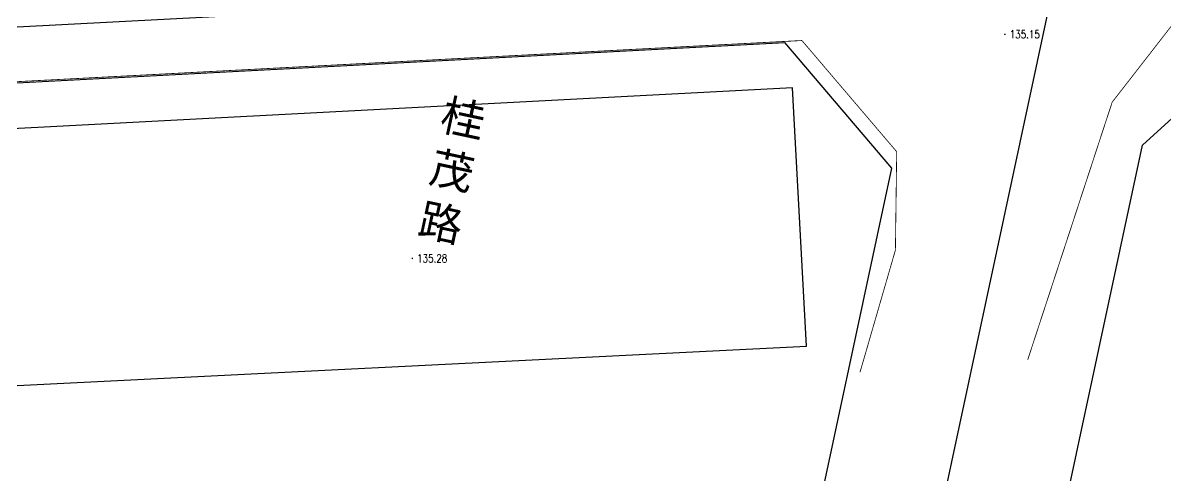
# Model space of a CAD drawing. Extents: x 529262 to 576451, y 2694391 to 2717535.
# Drawn here: x 564070.3 to 564213, y 2710323.9 to 2710380.4 of the extents above; entities that cross this region are included whole.
import ezdxf
from ezdxf.enums import TextEntityAlignment as Align
from ezdxf.xclip import XClip

# ---------------------------------------------------------------- set-up
doc = ezdxf.new("R2010")
doc.units = 0
doc.header["$XCLIPFRAME"] = 0
for name, color, linetype in [('DLSS', 4, 'Continuous'), ('GCD', 8, 'Continuous'), ('JMD', 8, 'Continuous'), ('PP-COM', 7, 'Continuous'), ('RD-中线', 40, 'Continuous'), ('RD-红线', 7, 'Continuous'), ('RD-路名', 7, 'Continuous')]:
    doc.layers.add(name, color=color, linetype=linetype)
doc.styles.add('HZ', font='rs.shx', dxfattribs={"width": 0.8, "bigfont": 'hztxt.shx'})
doc.styles.add('黑体', font='simhei.ttf')

# ---------------------------------------------------------------- blocks, each defined once
blk = doc.blocks.new('A$C19FD0107')
at = {"layer": 'RD-中线', "color": 8, "linetype": 'Continuous', "flags": 128}
blk.add_lwpolyline([(-6832.92, 15835.55), (-6741.2, 16264.11, -0.004965), (-6740.55, 16267.02), (-6733.24, 16298.13, 0.005421), (-6732.53, 16301.31), (-6689.22, 16505.47)], format="xyb", dxfattribs=at)
blk.add_lwpolyline([(-7133.17, 15978.58), (-6798.56, 15996.11)], dxfattribs=at)
at = {"layer": 'RD-红线', "color": 8}
for points in [[(-6767.96, 15992.56), (-6787.84, 15974.52, 0.32203)], [(-6819.14, 15971.62), (-6832.53, 15987.32, 0.49358)]]:
    blk.add_lwpolyline(points, format="xyb", dxfattribs=at)
at = {"layer": 'RD-红线', "color": 8, "linetype": 'Continuous', "flags": 128}
for points in [[(-7104.57, 15973.06), (-6832.53, 15987.32)], [(-6806.99, 15885.05), (-6787.84, 15974.52)], [(-6840.49, 15871.83), (-6819.14, 15971.62)]]:
    blk.add_lwpolyline(points, dxfattribs=at)
blk = doc.blocks.new('GC200')
at = {"linetype": 'Continuous', "const_width": 0.2, "flags": 128}
blk.add_lwpolyline([(-0.1, 0, 1), (0.1, 0, 1)], format="xyb", close=True, dxfattribs=at)

msp = doc.modelspace()

# ---------------------------------------------------------------- linework, layer by layer
at = {"layer": 'DLSS', "linetype": 'Continuous', "const_width": 0.1, "flags": 128}
for points in [[(564195.827, 2710338.326), (564206.373, 2710370.475), (564215.6, 2710382.333), (564277.818, 2710388.394)], [(563874.649, 2710258.043), (563876.696, 2710347.948), (563891.961, 2710363.73), (564167.614, 2710378.174), (564179.454, 2710364.291), (564179.292, 2710352), (564174.868, 2710336.744)]]:
    msp.add_lwpolyline(points, dxfattribs=at)
at = {"layer": 'JMD', "linetype": 'Continuous', "flags": 128}
msp.add_lwpolyline([(564057.817, 2710366.572), (564059.491, 2710334.616), (564168.178, 2710340.014), (564166.449, 2710372.264)], close=True, dxfattribs=at)

# ---------------------------------------------------------------- block references
at = {"layer": 'GCD', "linetype": 'Continuous'}
ref = msp.add_blockref('GC200', (564192.976, 2710378.949, 135.15), dxfattribs=dict(at, xscale=0.5, yscale=0.5, zscale=0.5))
ref.add_attrib('height', '135.15', dxfattribs={"linetype": 'Continuous', "height": 1, "style": 'HZ', "width": 0.8}).set_placement((564193.576, 2710378.949, 135.15), align=Align.MIDDLE_LEFT)
ref = msp.add_blockref('GC200', (564118.938, 2710350.97, 135.28), dxfattribs=dict(at, xscale=0.5, yscale=0.5, zscale=0.5))
ref.add_attrib('height', '135.28', dxfattribs={"linetype": 'Continuous', "height": 1, "style": 'HZ', "width": 0.8}).set_placement((564119.538, 2710350.97, 135.28), align=Align.MIDDLE_LEFT)
at = {"layer": 'PP-COM'}
ref = msp.add_blockref('A$C19FD0107', (570997.993, 2694390.603), dxfattribs=at)
XClip(ref).set_block_clipping_path([(-9366.4383134884, 14428.6043910822), (-3328.4480743363, 17452.7484863754)])

# ---------------------------------------------------------------- texts
at = {"layer": 'RD-路名', "color": 7, "linetype": 'Continuous', "insert": (564123.062, 2710370.981), "char_height": 4, "width": 50.99419, "attachment_point": 1, "rotation": 347.91475, "style": '黑体'}
msp.add_mtext('桂\\P茂\\P路', dxfattribs=at)

doc.saveas('drawing.dxf')
